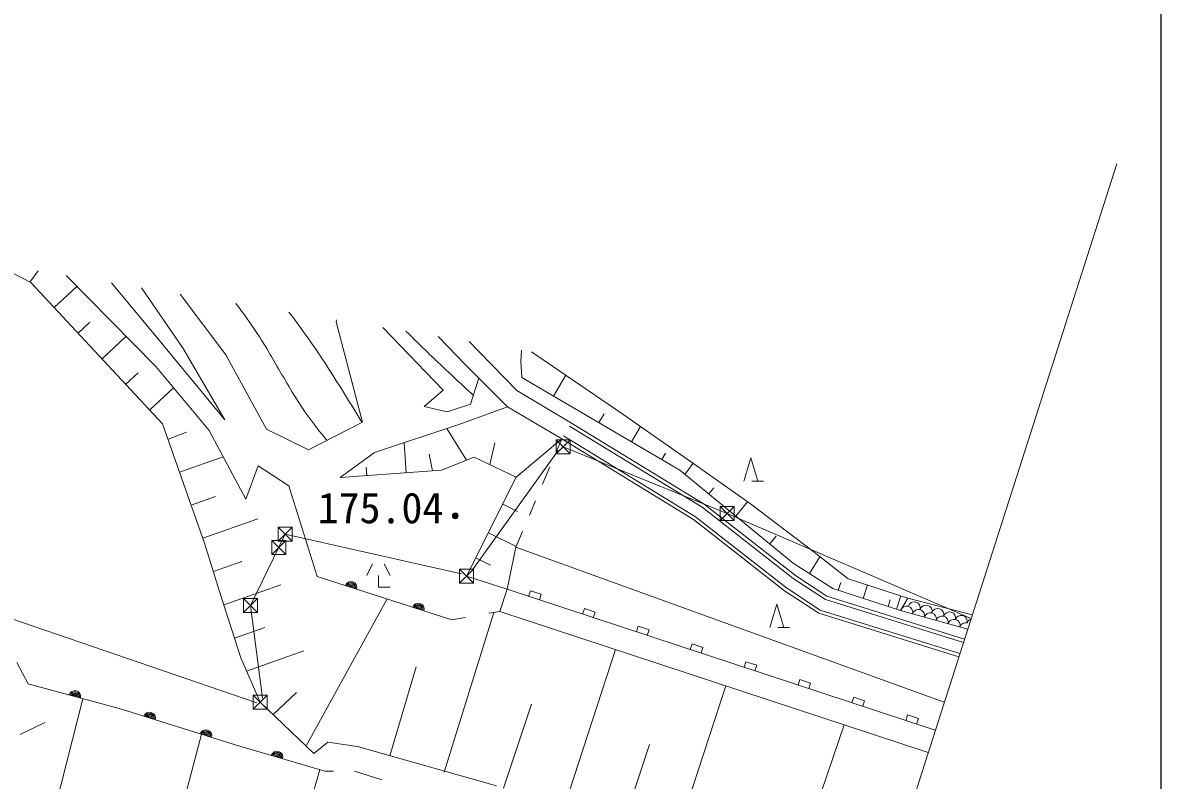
# Model space of a CAD drawing. Units: millimetres, scale not verified. Extents: x 40000 to 680000, y 20000 to 380000.
# Drawn here: x 530206 to 579000, y 281978 to 314446 of the extents above; entities that cross this region are included whole.
import ezdxf
from ezdxf.enums import TextEntityAlignment as Align

# ---------------------------------------------------------------- set-up
doc = ezdxf.new("R2010")
doc.units = ezdxf.units.MM
doc.header["$LTSCALE"] = 1000
for name, color, linetype, lineweight in [('M-BGD', 7, 'Continuous', 13), ('M-BMK-SRVR', 3, 'Continuous', 13), ('M-TTL-BAND', 7, 'Continuous', 25)]:
    doc.layers.add(name, color=color, linetype=linetype, lineweight=lineweight)
doc.styles.add('ＭＳ ゴシック', font='')
doc.styles.get('ＭＳ ゴシック').set_extended_font_data('MS Gothic')

msp = doc.modelspace()

# ---------------------------------------------------------------- linework, layer by layer
at = {"layer": 'M-BGD'}
for p, q in [((528995, 304114), (530553, 303313)), ((530515, 303332), (530869, 303810)), ((532060, 303612), (535904, 299705)), ((530553, 303313), (536201, 297261)), ((531556, 302238), (532523, 303141)), ((534014, 303292), (536177, 300678)), ((535293, 303082), (537087, 300489)), ((538916, 300206), (536959, 302809)), ((532579, 301142), (533078, 301607)), ((543651, 301713), (543641, 301632)), ((543641, 301632), (544766, 297323)), ((545639, 301387), (548223, 298698)), ((533603, 300045), (534628, 301002)), ((536177, 300678), (538862, 297427)), ((549188, 299781), (548011, 300999)), ((549761, 300339), (549332, 300782)), ((537087, 300489), (538862, 297427)), ((540653, 297027), (538916, 300206)), ((551381, 298685), (549761, 300339)), ((551550, 299944), (551581, 300414)), ((552011, 300343), (555923, 297670)), ((535904, 299705), (538192, 296974)), ((550984, 297990), (549188, 299781)), ((551591, 299247), (551550, 299944)), ((534626, 298948), (535154, 299440)), ((549753, 299218), (549399, 298100)), ((558373, 295274), (551591, 299247)), ((552958, 298446), (553481, 299339)), ((535650, 297852), (536664, 298798)), ((548223, 298698), (547404, 297995)), ((551381, 298685), (553723, 297288)), ((548397, 297766), (547404, 297995)), ((549399, 298100), (548397, 297766)), ((548894, 297229), (550984, 297990)), ((550984, 297990), (553305, 296606)), ((554899, 297309), (555121, 297688)), ((555923, 297670), (558821, 295633)), ((536201, 297261), (537994, 292135)), ((544766, 297323), (542459, 296137)), ((545277, 296021), (548894, 297229)), ((559323, 293683), (553645, 297160)), ((559408, 293807), (553723, 297288)), ((536431, 296604), (537218, 296893)), ((538192, 296974), (539761, 294020)), ((542459, 296137), (540653, 297027)), ((549229, 295701), (548384, 297059)), ((553384, 296734), (559037, 293272)), ((556301, 296488), (556682, 297137)), ((546640, 295160), (546549, 296446)), ((550221, 295507), (550443, 296442)), ((551353, 294964), (553305, 296606)), ((553305, 296606), (553065, 296037)), ((553305, 296606), (558952, 293149)), ((536927, 295188), (538794, 295841)), ((543803, 294959), (545277, 296021)), ((547768, 295240), (547628, 295951)), ((548150, 295267), (549549, 295829)), ((549549, 295829), (551353, 294964)), ((557596, 295730), (557754, 296001)), ((561108, 294797), (561408, 295797)), ((561408, 295797), (561708, 294797)), ((539761, 294020), (540292, 295459)), ((541603, 294603), (540292, 295459)), ((543803, 294959), (548150, 295267)), ((544957, 295041), (544931, 295397)), ((552800, 295411), (552486, 294666)), ((563223, 291285), (558373, 295274)), ((558597, 295090), (558930, 295557)), ((558821, 295633), (561396, 293820)), ((551353, 294964), (549231, 290723)), ((561458, 294797), (561958, 294797)), ((542828, 290713), (541603, 294603)), ((559612, 294256), (559825, 294516)), ((537422, 293772), (538464, 294136)), ((551403, 293495), (550775, 293810)), ((552185, 293954), (551927, 293343)), ((563319, 290749), (559408, 293807)), ((560770, 293303), (561269, 293910)), ((561396, 293820), (564120, 291760)), ((559037, 293272), (562940, 290220)), ((563232, 290627), (559323, 293683)), ((537917, 292356), (540277, 293181)), ((558952, 293149), (562852, 290098)), ((551355, 291990), (550163, 292587)), ((551627, 292635), (551343, 291962)), ((562218, 292111), (562494, 292446)), ((537994, 292135), (538644, 290073)), ((551343, 291962), (550964, 290165)), ((551343, 291962), (569701, 285318)), ((538375, 290927), (539592, 291353)), ((550248, 291202), (549626, 291513)), ((563918, 290838), (564372, 291560)), ((565586, 290616), (564120, 291760)), ((545198, 291252), (544948, 290752)), ((545698, 291252), (545948, 290752)), ((564922, 290192), (563223, 291285)), ((538827, 289496), (541268, 290350)), ((548597, 288853), (542828, 290713)), ((545448, 290752), (545448, 290252)), ((549231, 290723), (550964, 290165)), ((564605, 289726), (563232, 290627)), ((564669, 289863), (563319, 290749)), ((565155, 290117), (565264, 290450)), ((568136, 289788), (565586, 290616)), ((566226, 289770), (566413, 290348)), ((539548, 287221), (538644, 290073)), ((545448, 290252), (545948, 290252)), ((550964, 290165), (550651, 289215)), ((569318, 284122), (550964, 290165)), ((551966, 290098), (551887, 289860)), ((551966, 290098), (552427, 289946)), ((552427, 289946), (552349, 289708)), ((562852, 290098), (564324, 289132)), ((562940, 290220), (564389, 289269)), ((570569, 288028), (564669, 289863)), ((567831, 289249), (564922, 290192)), ((567653, 289307), (567840, 289884)), ((542350, 283451), (545817, 289749)), ((562221, 288525), (562521, 289525)), ((562521, 289525), (562821, 288525)), ((570523, 287886), (564605, 289726)), ((567296, 289423), (567389, 289711)), ((567831, 289249), (568136, 289788)), ((570901, 289064), (568136, 289788)), ((550392, 289169), (548267, 282325)), ((549166, 288953), (548597, 288853)), ((550651, 289215), (550182, 289132)), ((569013, 283170), (550651, 289215)), ((554275, 289338), (554197, 289100)), ((554275, 289338), (554737, 289186)), ((554737, 289186), (554659, 288948)), ((564324, 289132), (570325, 287267)), ((564389, 289269), (570371, 287409)), ((570704, 288449), (567831, 289249)), ((539280, 288065), (540583, 288521)), ((556584, 288577), (556506, 288340)), ((556584, 288577), (557046, 288425)), ((557046, 288425), (556968, 288188)), ((562571, 288525), (563071, 288525)), ((539797, 286657), (542259, 287519)), ((555613, 287581), (553418, 280835)), ((558894, 287817), (558815, 287580)), ((558894, 287817), (559355, 287665)), ((559355, 287665), (559277, 287428)), ((530442, 286105), (529949, 287024)), ((540385, 285324), (539548, 287221)), ((561203, 287057), (561125, 286820)), ((561203, 287057), (561665, 286905)), ((547065, 286843), (545942, 283029)), ((561665, 286905), (561587, 286667)), ((534433, 285025), (530442, 286105)), ((558170, 279374), (560343, 286024)), ((563512, 286297), (563434, 286059)), ((563512, 286297), (563974, 286145)), ((563974, 286145), (563896, 285907)), ((531168, 279107), (532776, 285473)), ((540934, 284802), (541931, 285738)), ((565822, 285537), (565743, 285299)), ((565822, 285537), (566283, 285384)), ((539261, 283514), (534433, 285025)), ((542688, 283130), (540385, 285324)), ((550804, 281639), (552005, 285242)), ((566283, 285384), (566205, 285147)), ((568131, 284776), (568053, 284539)), ((568131, 284776), (568593, 284624)), ((568593, 284624), (568515, 284387)), ((530090, 283939), (531152, 284448)), ((565415, 284354), (563182, 277790)), ((536225, 277795), (537871, 283949)), ((543146, 282366), (539261, 283514)), ((543277, 283611), (542688, 283130)), ((544555, 283428), (543277, 283611)), ((555922, 280065), (557071, 283507)), ((544555, 283428), (550505, 281731)), ((542938, 282428), (541179, 276340)), ((543146, 282366), (543526, 282367)), ((545591, 281994), (544427, 282370))]:
    msp.add_line(p, q, dxfattribs=at)
at = {"layer": 'M-BGD', "color": 30}
for p, q in [((553672, 296566), (553072, 296566)), ((553072, 296566), (553072, 295966)), ((553672, 296566), (553072, 295966)), ((553072, 296566), (553672, 295966)), ((553372, 296266), (560402, 293414)), ((553672, 295966), (553672, 296566)), ((549477, 291001), (553146, 296112)), ((553072, 295966), (553672, 295966)), ((560702, 293714), (560102, 293714)), ((560102, 293714), (560102, 293114)), ((560702, 293714), (560102, 293114)), ((560102, 293714), (560702, 293114)), ((560402, 293414), (570851, 288910)), ((560702, 293114), (560702, 293714)), ((541754, 292819), (541154, 292819)), ((541154, 292819), (541154, 292219)), ((541754, 292819), (541154, 292219)), ((541154, 292819), (541754, 292219)), ((541754, 292219), (541754, 292819)), ((560102, 293114), (560702, 293114)), ((539973, 289469), (541454, 292519)), ((541454, 292519), (549010, 290823)), ((541476, 292247), (540876, 292247)), ((540876, 292247), (540876, 291647)), ((541476, 292247), (540876, 291647)), ((540876, 292247), (541476, 291647)), ((541154, 292219), (541754, 292219)), ((541476, 291647), (541476, 292247)), ((540876, 291647), (541476, 291647)), ((549531, 291023), (548931, 291023)), ((548931, 291023), (548931, 290423)), ((549531, 291023), (548931, 290423)), ((548931, 291023), (549531, 290423)), ((549531, 290423), (549531, 291023)), ((548931, 290423), (549531, 290423)), ((527910, 289520), (540235, 285299)), ((540273, 289769), (539673, 289769)), ((539673, 289769), (539673, 289169)), ((540273, 289769), (539673, 289169)), ((539673, 289769), (540273, 289169)), ((540481, 285499), (539973, 289469)), ((540273, 289169), (540273, 289769)), ((539673, 289169), (540273, 289169)), ((540685, 285624), (540085, 285624)), ((540085, 285624), (540085, 285024)), ((540685, 285624), (540085, 285024)), ((540085, 285624), (540685, 285024)), ((540685, 285024), (540685, 285624)), ((540085, 285024), (540685, 285024))]:
    msp.add_line(p, q, dxfattribs=at)
at = {"layer": 'M-BGD'}
for radius in [125, 100, 75, 50, 25]:
    msp.add_circle((548743, 293312), radius, dxfattribs=at)
for centre, radius, start, end in [((544270, 290248), 250, 342.1296, 162.1296), ((544270, 290248), 250, 342.1296, 162.1296), ((544270, 290248), 200, 342.1296, 162.1296), ((544270, 290248), 150, 342.1296, 162.1296), ((544270, 290248), 100, 342.1296, 162.1296), ((544270, 290248), 50, 342.1296, 162.1296), ((547155, 289318), 250, 342.1296, 162.1296), ((547155, 289318), 250, 342.1296, 162.1296), ((547155, 289318), 200, 342.1296, 162.1296), ((547155, 289318), 150, 342.1296, 162.1296), ((547155, 289318), 100, 342.1296, 162.1296), ((547155, 289318), 50, 342.1296, 162.1296), ((568085, 289178), 264, 344.4251, 164.4251), ((568414, 289363), 262, 343.9618, 163.9618), ((568918, 289219), 262, 343.9618, 163.9618), ((568593, 289037), 264, 344.4251, 164.4251), ((569101, 288895), 264, 344.4251, 164.4251), ((569421, 289074), 262, 343.9618, 163.9618), ((569609, 288754), 264, 344.4251, 164.4251), ((569925, 288929), 262, 343.9618, 163.9618), ((570117, 288612), 264, 344.4251, 164.4251), ((570428, 288784), 262, 343.9618, 163.9618), ((570932, 288640), 262, 109.6095, 163.9618), ((570626, 288470), 264, 76.9964, 164.4251), ((532438, 285565), 250, 344.862, 164.862), ((532438, 285565), 200, 344.862, 164.862), ((532438, 285565), 150, 344.862, 164.862), ((532438, 285565), 100, 344.862, 164.862), ((532438, 285565), 50, 344.862, 164.862), ((535640, 284647), 250, 342.6191, 162.6191), ((535640, 284647), 250, 342.6191, 162.6191), ((535640, 284647), 200, 342.6191, 162.6191), ((535640, 284647), 150, 342.6191, 162.6191), ((535640, 284647), 100, 342.6191, 162.6191), ((535640, 284647), 50, 342.6191, 162.6191), ((538054, 283892), 250, 342.6191, 162.6191), ((538054, 283892), 250, 342.6191, 162.6191), ((538054, 283892), 200, 342.6191, 162.6191), ((538054, 283892), 150, 342.6191, 162.6191), ((538054, 283892), 100, 342.6191, 162.6191), ((538054, 283892), 50, 342.6191, 162.6191), ((541099, 282971), 250, 343.5394, 163.5394), ((541099, 282971), 200, 343.5394, 163.5394), ((541099, 282971), 150, 343.5394, 163.5394), ((541099, 282971), 100, 343.5394, 163.5394), ((541099, 282971), 50, 343.5394, 163.5394)]:
    msp.add_arc(centre, radius, start, end, dxfattribs=at)
for points, knots in [([(543254, 296535), (543209, 296589), (543164, 296643), (543118, 296697), (543073, 296751), (543028, 296806), (542983, 296860), (542938, 296915), (542894, 296969), (542850, 297025), (542806, 297080), (542762, 297135), (542719, 297191), (542485, 297493), (542267, 297808), (542060, 298129), (541852, 298451), (541655, 298779), (541461, 299110), (541267, 299441), (541076, 299774), (540882, 300105), (540688, 300436), (540492, 300765), (540283, 301086), (539986, 301542), (539664, 301980), (539342, 302419)], [0, 0, 0, 0, 1, 1, 1, 2, 2, 2, 3, 3, 3, 4, 4, 4, 5, 5, 5, 6, 6, 6, 7, 7, 7, 8, 8, 8, 9, 9, 9, 9]), ([(541615, 302047), (541943, 301604), (542272, 301161), (542587, 300709), (542841, 300343), (543086, 299971), (543327, 299597), (543568, 299222), (543805, 298844), (544040, 298464), (544274, 298084), (544507, 297702), (544739, 297321)], [0, 0, 0, 0, 1, 1, 1, 2, 2, 2, 3, 3, 3, 4, 4, 4, 4]), ([(546627, 301225), (546944, 300913), (547261, 300601), (547581, 300293), (547751, 300129), (547922, 299967), (548094, 299805), (548562, 299362), (549034, 298924), (549506, 298485)], [0, 0, 0, 0, 1, 1, 1, 2, 2, 2, 3, 3, 3, 3])]:
    msp.add_open_spline(points, degree=3, knots=knots, dxfattribs=at)
at = {"layer": 'M-BMK-SRVR'}
msp.add_line((577093, 308394), (563120, 264776), dxfattribs=at)
at = {"layer": 'M-TTL-BAND'}
msp.add_line((579000, 20000), (579000, 370000), dxfattribs=at)

# ---------------------------------------------------------------- texts
at = {"layer": 'M-BGD', "style": 'ＭＳ ゴシック'}
msp.add_text('175.04', height=1320, dxfattribs=at).set_placement((542846, 292597), align=Align.BOTTOM_LEFT)

doc.saveas('drawing.dxf')
